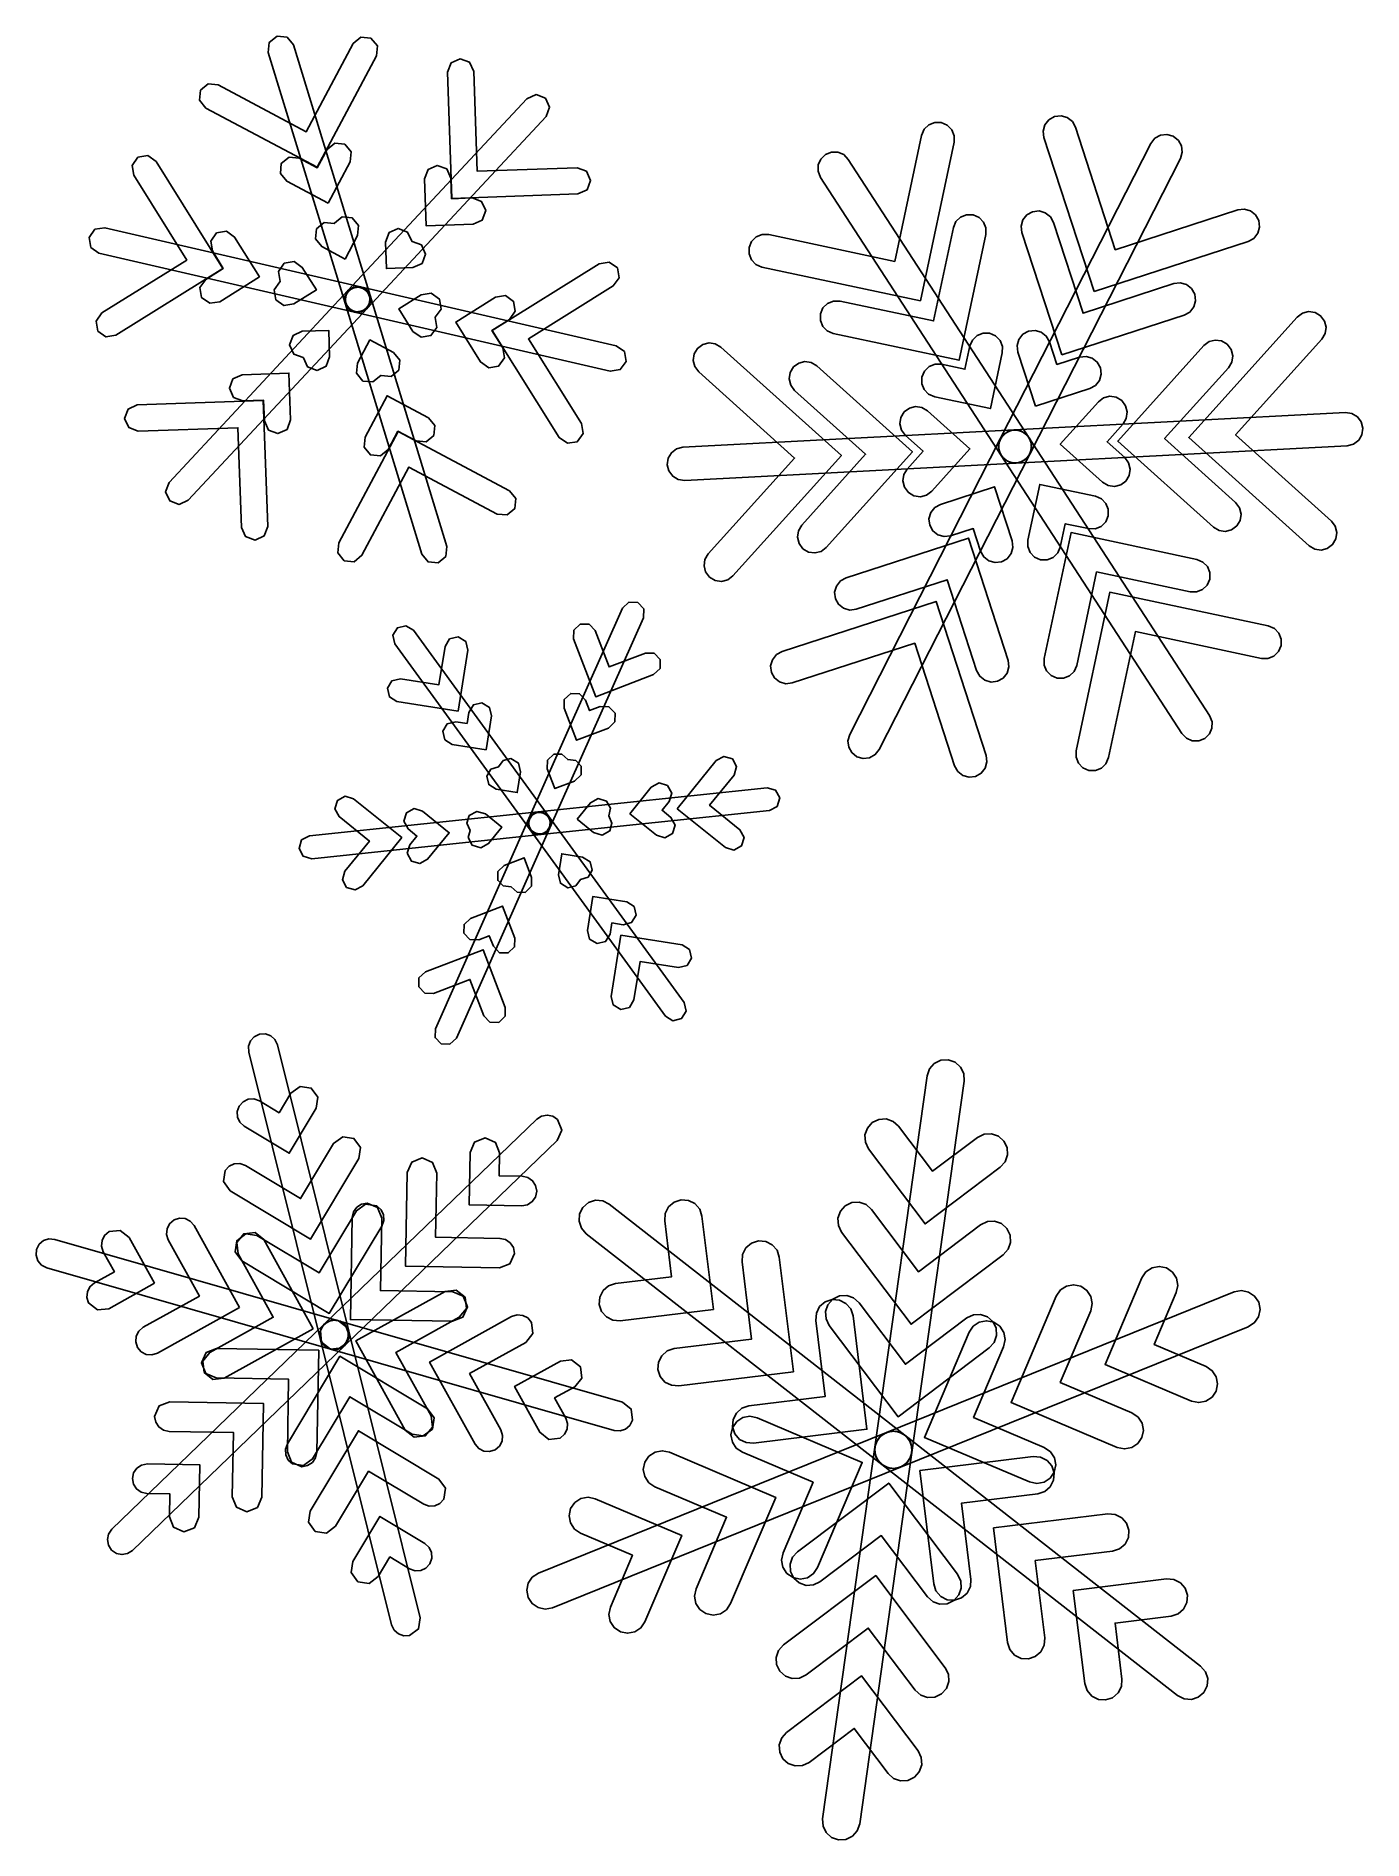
# Model space of a CAD drawing. Extents: x 1 to 88, y 2 to 121.
import ezdxf

# ---------------------------------------------------------------- set-up
doc = ezdxf.new("R2010")
doc.units = 0

msp = doc.modelspace()

# ---------------------------------------------------------------- linework, layer by layer
at = {"layer": 'Layer 1', "color": 7}
for points in [[(22.477903, 102.645631), (22.986229, 103.064663), (23.049369, 103.720403), (18.016309, 120.182783), (17.597277, 120.691109), (16.941537, 120.754249), (16.433211, 120.335217), (16.370071, 119.679477), (21.403131, 103.217097), (21.822163, 102.708771), (22.477903, 102.645631), (22.477903, 102.645631)], [(19.573916, 112.144135), (23.459438, 119.451745), (23.522592, 120.107509), (23.103536, 120.615847), (22.447772, 120.679), (21.939434, 120.259945), (18.862111, 114.47234), (13.074506, 117.549662), (12.418742, 117.612815), (11.910403, 117.19376), (11.84725, 116.537995), (12.266306, 116.029657), (19.573916, 112.144135)], [(36.684591, 110.392397), (37.283954, 110.665584), (37.514663, 111.282544), (37.241515, 111.882029), (36.624467, 112.112778), (30.073527, 111.88405), (29.844847, 118.434829), (29.571625, 119.034341), (28.95449, 119.265013), (28.355127, 118.991826), (28.124417, 118.374865), (28.41327, 110.103545), (36.684591, 110.392397)], [(22.256337, 102.608479), (22.855745, 102.881742), (34.596054, 115.47169), (34.826753, 116.088741), (34.553566, 116.688193), (33.936516, 116.918892), (33.337064, 116.645706), (21.596755, 104.055758), (21.366056, 103.438707), (21.639242, 102.839255), (22.256337, 102.608479), (22.256337, 102.608479)], [(48.748486, 105.598901), (59.147575, 103.38855), (61.358115, 113.787542), (61.363648, 114.212093), (61.206289, 114.606443), (60.909995, 114.910554), (60.519877, 115.078128), (60.087851, 115.082512), (59.701093, 114.926331), (59.401105, 114.636535), (59.229388, 114.240078), (57.471384, 105.969813), (49.201022, 107.727628), (48.776472, 107.73316), (48.382122, 107.575801), (48.078011, 107.279507), (47.910437, 106.889389), (47.906053, 106.457364), (48.062235, 106.070606), (48.35203, 105.770618), (48.748486, 105.598901), (48.748486, 105.598901)], [(70.541575, 103.985649), (80.652562, 107.270904), (81.023026, 107.478363), (81.285895, 107.811804), (81.401145, 108.220461), (81.351229, 108.642114), (81.14377, 109.012578), (80.810329, 109.275446), (80.401672, 109.390696), (79.980019, 109.340781), (71.938814, 106.727881), (69.326199, 114.769179), (69.11874, 115.139643), (68.785299, 115.402512), (68.376642, 115.517761), (67.954989, 115.467846), (67.584524, 115.260387), (67.321656, 114.926946), (67.206406, 114.518289), (67.256322, 114.096636), (70.541575, 103.985649)], [(20.294862, 109.786028), (21.740158, 112.504235), (21.803311, 113.159999), (21.384256, 113.668338), (20.728492, 113.731491), (20.220153, 113.312435), (19.583107, 112.114072), (18.384855, 112.751328), (17.729091, 112.814481), (17.220752, 112.395425), (17.157599, 111.739661), (17.576655, 111.231323), (20.294862, 109.786028)], [(64.867713, 92.850078), (65.283933, 92.733977), (65.697991, 92.784733), (66.062805, 92.987048), (66.331292, 93.325623), (76.211632, 112.716863), (76.327733, 113.133083), (76.276977, 113.547141), (76.074662, 113.911955), (75.736087, 114.180442), (75.319867, 114.296543), (74.905809, 114.245787), (74.540995, 114.043472), (74.272508, 113.704897), (64.392168, 94.313657), (64.276919, 93.905017), (64.326823, 93.483379), (64.534282, 93.112934), (64.867713, 92.850078), (64.867713, 92.850078)], [(6.368089, 101.123702), (13.386847, 105.509501), (9.001048, 112.528258), (8.464781, 112.910731), (7.815122, 112.802053), (7.432485, 112.265719), (7.541217, 111.615917), (11.014786, 106.057202), (5.455909, 102.583583), (5.073386, 102.047235), (5.182164, 101.397497), (5.718431, 101.015025), (6.368089, 101.123702), (6.368089, 101.123702)], [(65.135414, 92.755181), (65.56, 92.749648), (65.954378, 92.907032), (66.26303, 93.209436), (66.426103, 93.593395), (66.433303, 94.010486), (66.274338, 94.412288), (54.421201, 112.664533), (54.118798, 112.973185), (53.734839, 113.136257), (53.317748, 113.143457), (52.915947, 112.984493), (52.607294, 112.682089), (52.444222, 112.29813), (52.437021, 111.881039), (52.595986, 111.479238), (64.449122, 93.226992), (64.745345, 92.922833), (65.135414, 92.755181), (65.135414, 92.755181)], [(29.808134, 108.407481), (30.40762, 108.680629), (30.638368, 109.297677), (30.365145, 109.897189), (29.74801, 110.127862), (28.391846, 110.08047), (28.344406, 111.436795), (28.071257, 112.036281), (27.454209, 112.267029), (26.854697, 111.993806), (26.624025, 111.376671), (26.731428, 108.299916), (29.808134, 108.407481)], [(53.430369, 101.22974), (61.689626, 99.474006), (63.445171, 107.733359), (63.449629, 108.165422), (63.293487, 108.552233), (63.003699, 108.852277), (62.607218, 109.024037), (62.182632, 109.029643), (61.788227, 108.872324), (61.484058, 108.576036), (61.316443, 108.185895), (60.013435, 102.055268), (53.882905, 103.358467), (53.458355, 103.363999), (53.064005, 103.20664), (52.759894, 102.910347), (52.59232, 102.520229), (52.587936, 102.088203), (52.744117, 101.701446), (53.033912, 101.401457), (53.430369, 101.22974), (53.430369, 101.22974)], [(68.422609, 99.826947), (76.453141, 102.436222), (76.823606, 102.64368), (77.086474, 102.977122), (77.201724, 103.385779), (77.151809, 103.807433), (76.94435, 104.177897), (76.610908, 104.440766), (76.202251, 104.556016), (75.780598, 104.5061), (69.819848, 102.56918), (67.883213, 108.530023), (67.675754, 108.900487), (67.342313, 109.163356), (66.933655, 109.278606), (66.512002, 109.22869), (66.141537, 109.021232), (65.878668, 108.68779), (65.763419, 108.279133), (65.813334, 107.857479), (68.422609, 99.826947)], [(22.682365, 102.738729), (23.064911, 103.275126), (22.956183, 103.924858), (22.419874, 104.307411), (5.646505, 108.179843), (4.996773, 108.071115), (4.614221, 107.534806), (4.722948, 106.885074), (5.259257, 106.502521), (22.032626, 102.630089), (22.682365, 102.738729), (22.682365, 102.738729)], [(13.17888, 103.323402), (15.789733, 104.954701), (14.158273, 107.565504), (13.62194, 107.948141), (12.972138, 107.839411), (12.589615, 107.303063), (12.698392, 106.653324), (13.417511, 105.502351), (12.266699, 104.783283), (11.884062, 104.246949), (11.992793, 103.597147), (12.529141, 103.214624), (13.17888, 103.323402), (13.17888, 103.323402)], [(21.414522, 106.123791), (22.230472, 107.658119), (22.293625, 108.313884), (21.87457, 108.822222), (21.218806, 108.885375), (20.710468, 108.46632), (20.702766, 108.451835), (20.688282, 108.459537), (20.032518, 108.52269), (19.52418, 108.103635), (19.461027, 107.44787), (19.880082, 106.939532), (21.414522, 106.123791)], [(25.8564, 105.559872), (26.455884, 105.833022), (26.686632, 106.450069), (26.413483, 107.049554), (25.796436, 107.280302), (25.780096, 107.279699), (25.779493, 107.296039), (25.50627, 107.895551), (24.889135, 108.126223), (24.289772, 107.853036), (24.059063, 107.236076), (24.119676, 105.499144), (25.8564, 105.559872)], [(18.047379, 103.172412), (19.521144, 104.093233), (18.600113, 105.567108), (18.063846, 105.94958), (17.414188, 105.840903), (17.03155, 105.304569), (17.140281, 104.654766), (17.148918, 104.640883), (17.135035, 104.632246), (16.752513, 104.095898), (16.86129, 103.44616), (17.397637, 103.063637), (18.047376, 103.172414), (18.047379, 103.172412)], [(36.637378, 94.135447), (37.020015, 94.671781), (36.911283, 95.321583), (33.437714, 100.880298), (38.996591, 104.353917), (39.379114, 104.890265), (39.270336, 105.540003), (38.734069, 105.922475), (38.084411, 105.813798), (31.065653, 101.427999), (35.451452, 94.409241), (35.987719, 94.026769), (36.637378, 94.135447), (36.637378, 94.135447)], [(10.516027, 90.018531), (11.115436, 90.291794), (22.855745, 102.881742), (23.086444, 103.498793), (22.813258, 104.098245), (22.196207, 104.328944), (21.596755, 104.055758), (9.856446, 91.46581), (9.625747, 90.848759), (9.898934, 90.249307), (10.516027, 90.018531), (10.516027, 90.018531)], [(39.455734, 98.866297), (39.838279, 99.402694), (39.729552, 100.052426), (39.193243, 100.434979), (22.419874, 104.307411), (21.770142, 104.198683), (21.387589, 103.662374), (21.496317, 103.012642), (22.032626, 102.630089), (38.805995, 98.757657), (39.455734, 98.866297), (39.455734, 98.866297)], [(27.038312, 101.096597), (27.42095, 101.632931), (27.312219, 102.282733), (27.303582, 102.296617), (27.317465, 102.305254), (27.699987, 102.841602), (27.59121, 103.49134), (27.054863, 103.873863), (26.405124, 103.765086), (24.93136, 102.844266), (25.85239, 101.37039), (26.388657, 100.987918), (27.038316, 101.096596), (27.038312, 101.096597)], [(31.480362, 99.098089), (31.862885, 99.634437), (31.754108, 100.284176), (31.034989, 101.435148), (32.185801, 102.154217), (32.568438, 102.690551), (32.459707, 103.340353), (31.923359, 103.722876), (31.27362, 103.614098), (28.662767, 101.982799), (30.294227, 99.371995), (30.830561, 98.989358), (31.480362, 99.098089), (31.480362, 99.098089)], [(84.656366, 87.302904), (85.02832, 87.083096), (85.441353, 87.024975), (85.846048, 87.125952), (86.192987, 87.383436), (86.410103, 87.748312), (86.471057, 88.168501), (86.36657, 88.58003), (86.11255, 88.920246), (79.829257, 94.577897), (85.486717, 100.861287), (85.706526, 101.233241), (85.764646, 101.646274), (85.663669, 102.050969), (85.406185, 102.397908), (85.041309, 102.615024), (84.621121, 102.675978), (84.209591, 102.571491), (83.869375, 102.317471), (76.75573, 94.416738), (84.656366, 87.302904)], [(19.563363, 98.811274), (20.162726, 99.08446), (20.393436, 99.701421), (20.332823, 101.438353), (18.5961, 101.377628), (17.996616, 101.104478), (17.765868, 100.487431), (18.039017, 99.887946), (18.656064, 99.657198), (18.672404, 99.657801), (18.673007, 99.641461), (18.94623, 99.041949), (19.563365, 98.811277), (19.563363, 98.811274)], [(24.419915, 98.414741), (24.92832, 98.833865), (24.991473, 99.48963), (24.572418, 99.997968), (23.037978, 100.813709), (22.222028, 99.279381), (22.158875, 98.623616), (22.57793, 98.115278), (23.233694, 98.052125), (23.742032, 98.47118), (23.749734, 98.485665), (23.764218, 98.477963), (24.419915, 98.414741), (24.419915, 98.414741)], [(60.087942, 97.0833), (63.747546, 96.305382), (64.525368, 99.964796), (64.530973, 100.389382), (64.373655, 100.783788), (64.077367, 101.087956), (63.687226, 101.255571), (63.262676, 101.261104), (62.868326, 101.103745), (62.564214, 100.807451), (62.396641, 100.417332), (62.071166, 98.886741), (60.540478, 99.212027), (60.115928, 99.217559), (59.721578, 99.0602), (59.417467, 98.763907), (59.249893, 98.373789), (59.245509, 97.941764), (59.40169, 97.555006), (59.691485, 97.255017), (60.087942, 97.0833), (60.087942, 97.0833)], [(66.707347, 96.46056), (70.265388, 97.616636), (70.635853, 97.824095), (70.898722, 98.157536), (71.013972, 98.566194), (70.964056, 98.987847), (70.751839, 99.364186), (70.423202, 99.621038), (70.022236, 99.735937), (69.593034, 99.686418), (68.104585, 99.202792), (67.620961, 100.691241), (67.408744, 101.067579), (67.080107, 101.324432), (66.679141, 101.439331), (66.249939, 101.389812), (65.879474, 101.182353), (65.616605, 100.848912), (65.501355, 100.440255), (65.551271, 100.018601), (66.707347, 96.46056)], [(78.3697, 88.522503), (78.741654, 88.302695), (79.154687, 88.244575), (79.559382, 88.345552), (79.906321, 88.603037), (80.123436, 88.967912), (80.18439, 89.3881), (80.079904, 89.799629), (79.825884, 90.139845), (75.168142, 94.333551), (79.362038, 98.991196), (79.579148, 99.356118), (79.640065, 99.776349), (79.535513, 100.1879), (79.281412, 100.528102), (78.90941, 100.747905), (78.496337, 100.805987), (78.091622, 100.704947), (77.744696, 100.44738), (72.094617, 94.172393), (78.3697, 88.522503)], [(45.317275, 85.241372), (45.682151, 85.024256), (46.102339, 84.963302), (46.513868, 85.067788), (46.854085, 85.321808), (53.96773, 93.222542), (46.067094, 100.336376), (45.69514, 100.556184), (45.282107, 100.614305), (44.877413, 100.513328), (44.530474, 100.255843), (44.313358, 99.890968), (44.252404, 99.470779), (44.35689, 99.05925), (44.61091, 98.719034), (50.894203, 93.061383), (45.236743, 86.777993), (45.016934, 86.406039), (44.958814, 85.993006), (45.059791, 85.588311), (45.317275, 85.241372), (45.317275, 85.241372)], [(16.998291, 94.670471), (17.597802, 94.943694), (17.828475, 95.560828), (17.721072, 98.637584), (14.644366, 98.530019), (14.04488, 98.256871), (13.814132, 97.639823), (14.087355, 97.040311), (14.70449, 96.809638), (16.060654, 96.857029), (16.108094, 95.500705), (16.381243, 94.901219), (16.998291, 94.670471), (16.998291, 94.670471)], [(51.442048, 87.111178), (51.81405, 86.891375), (52.227123, 86.833293), (52.631838, 86.934333), (52.978764, 87.1919), (58.628843, 93.466887), (52.35376, 99.116777), (51.981806, 99.336585), (51.568773, 99.394705), (51.164078, 99.293728), (50.817139, 99.036243), (50.600024, 98.671368), (50.53907, 98.25118), (50.643556, 97.839651), (50.897576, 97.499435), (55.555318, 93.305729), (51.361422, 88.648084), (51.144312, 88.283162), (51.083395, 87.862931), (51.187947, 87.45138), (51.442048, 87.111178), (51.442048, 87.111178)], [(26.723454, 94.12316), (27.231748, 94.542075), (27.294901, 95.197839), (26.875845, 95.706177), (24.157638, 97.151472), (22.712342, 94.433265), (22.649189, 93.777501), (23.068244, 93.269162), (23.724008, 93.206009), (24.232347, 93.625065), (24.869393, 94.823428), (26.067645, 94.186172), (26.723454, 94.12316), (26.723454, 94.12316)], [(71.101939, 91.471382), (71.473893, 91.251574), (71.886926, 91.193454), (72.291621, 91.294431), (72.63856, 91.551916), (72.855675, 91.916792), (72.916629, 92.33698), (72.812143, 92.748508), (72.558123, 93.088725), (71.395246, 94.135881), (72.442212, 95.298853), (72.659328, 95.663729), (72.720283, 96.083917), (72.615796, 96.495446), (72.361776, 96.835663), (71.996854, 97.052772), (71.576623, 97.113689), (71.165073, 97.009137), (70.82487, 96.755037), (68.321531, 93.974818), (71.101939, 91.471382)], [(15.49801, 87.672487), (16.097373, 87.945673), (16.328083, 88.562634), (16.03923, 96.833955), (7.767909, 96.545103), (7.168546, 96.271916), (6.937837, 95.654956), (7.210985, 95.055471), (7.828033, 94.824722), (14.378973, 95.05345), (14.607653, 88.502671), (14.880875, 87.903159), (15.49801, 87.672487), (15.49801, 87.672487)], [(58.361685, 90.803617), (58.726607, 90.586508), (59.146837, 90.525591), (59.558387, 90.630143), (59.89859, 90.884242), (62.401929, 93.664462), (59.621521, 96.167898), (59.249567, 96.387706), (58.836534, 96.445826), (58.431839, 96.344849), (58.0849, 96.087364), (57.867785, 95.722488), (57.806831, 95.3023), (57.911317, 94.890772), (58.165337, 94.550555), (59.328214, 93.503399), (58.281248, 92.340427), (58.064132, 91.975551), (58.003178, 91.555363), (58.107664, 91.143834), (58.361685, 90.803617), (58.361685, 90.803617)], [(64.63359, 93.010874), (64.998499, 92.793844), (65.418684, 92.732975), (87.152161, 93.87197), (87.570662, 93.979537), (87.903864, 94.230522), (88.118642, 94.588136), (88.18187, 95.015589), (88.074303, 95.434091), (87.823318, 95.767292), (87.465705, 95.98207), (87.038252, 96.045299), (65.304776, 94.906305), (64.886274, 94.798738), (64.553072, 94.547753), (64.338294, 94.190139), (64.275065, 93.762686), (64.379548, 93.351119), (64.63359, 93.010874), (64.63359, 93.010874)], [(32.033852, 89.324666), (32.542097, 89.74374), (32.60525, 90.399505), (32.186194, 90.907843), (24.878584, 94.793365), (20.993062, 87.485755), (20.929908, 86.829991), (21.348964, 86.321653), (22.004728, 86.2585), (22.513066, 86.677555), (25.590389, 92.46516), (31.377994, 89.387838), (32.033852, 89.324666), (32.033852, 89.324666)], [(42.900113, 91.871879), (43.265023, 91.654849), (43.685208, 91.593981), (65.418684, 92.732975), (65.837186, 92.840542), (66.170388, 93.091527), (66.385166, 93.449141), (66.448395, 93.876594), (66.340828, 94.295096), (66.089843, 94.628298), (65.732229, 94.843076), (65.304776, 94.906305), (43.571299, 93.76731), (43.152798, 93.659743), (42.819596, 93.408758), (42.604818, 93.051144), (42.54159, 92.623691), (42.646072, 92.212124), (42.900113, 91.871879), (42.900113, 91.871879)], [(76.98855, 74.502936), (77.413136, 74.497403), (77.807513, 74.654787), (78.116166, 74.957191), (78.279238, 75.34115), (78.286439, 75.758241), (78.127474, 76.160042), (66.274338, 94.412288), (65.971934, 94.72094), (65.587975, 94.884013), (65.170884, 94.891213), (64.769082, 94.732248), (64.46043, 94.429844), (64.297357, 94.045885), (64.290157, 93.628794), (64.449122, 93.226992), (76.302259, 74.974747), (76.598481, 74.670587), (76.98855, 74.502936), (76.98855, 74.502936)], [(63.643279, 86.314703), (64.051912, 86.199518), (64.473521, 86.249468), (64.843986, 86.456927), (65.106855, 86.790368), (65.222105, 87.199025), (65.172189, 87.620679), (64.016113, 91.17872), (60.458072, 90.022644), (60.087607, 89.815185), (59.824738, 89.481744), (59.709488, 89.073086), (59.759404, 88.651433), (59.971621, 88.275094), (60.300258, 88.018242), (60.701224, 87.903343), (61.130426, 87.952862), (62.618875, 88.436488), (63.102499, 86.948039), (63.309904, 86.577591), (63.643279, 86.314703), (63.643279, 86.314703)], [(67.036235, 86.383709), (67.460785, 86.378176), (67.855134, 86.535535), (68.159246, 86.831829), (68.326819, 87.221948), (68.652294, 88.752539), (70.182982, 88.427253), (70.607532, 88.421721), (71.001882, 88.57908), (71.305993, 88.875373), (71.473567, 89.265491), (71.477951, 89.697516), (71.32177, 90.084274), (71.031975, 90.384263), (70.635518, 90.55598), (66.975914, 91.333898), (66.198092, 87.674483), (66.192486, 87.249896), (66.349805, 86.855491), (66.646093, 86.551323), (67.036235, 86.383709), (67.036235, 86.383709)], [(63.381312, 78.476013), (63.78988, 78.360752), (64.211458, 78.41059), (64.581922, 78.618048), (64.844791, 78.95149), (64.960041, 79.360147), (64.910125, 79.7818), (62.300851, 87.812333), (54.270318, 85.203057), (53.899854, 84.995599), (53.636986, 84.662157), (53.521736, 84.253501), (53.571651, 83.831847), (53.77911, 83.461383), (54.112552, 83.198514), (54.521209, 83.083264), (54.942862, 83.13318), (60.903612, 85.0701), (62.840247, 79.109257), (63.047794, 78.738818), (63.381312, 78.476013), (63.381312, 78.476013)], [(68.116242, 78.615243), (68.540828, 78.609637), (68.935233, 78.766956), (69.239402, 79.063244), (69.407017, 79.453385), (70.710025, 85.584012), (76.840555, 84.280813), (77.265105, 84.275281), (77.659455, 84.43264), (77.963566, 84.728933), (78.13114, 85.119051), (78.135524, 85.551077), (77.979343, 85.937834), (77.689548, 86.237823), (77.293091, 86.40954), (69.033834, 88.165274), (67.278289, 79.905921), (67.273831, 79.473858), (67.429973, 79.087047), (67.719761, 78.787003), (68.116242, 78.615243), (68.116242, 78.615243)], [(70.203583, 72.561152), (70.635609, 72.556768), (71.022367, 72.712949), (71.322355, 73.002745), (71.494072, 73.399202), (73.252076, 81.669467), (81.522438, 79.911652), (81.946988, 79.90612), (82.341338, 80.063479), (82.64545, 80.359772), (82.813024, 80.749891), (82.817408, 81.181916), (82.661226, 81.568674), (82.371431, 81.868662), (81.974974, 82.040379), (71.575885, 84.25073), (69.365344, 73.851737), (69.359812, 73.427187), (69.517171, 73.032837), (69.813465, 72.728726), (70.203583, 72.561152), (70.203583, 72.561152)], [(33.454067, 68.8267), (33.851912, 68.407523), (34.429573, 68.392396), (34.848741, 68.790164), (40.990606, 82.58501), (41.005733, 83.162671), (40.607965, 83.581839), (40.030304, 83.596966), (39.611136, 83.199198), (33.469271, 69.404352), (33.454067, 68.8267), (33.454067, 68.8267)], [(61.938326, 72.236857), (62.346893, 72.121596), (62.768471, 72.171434), (63.138936, 72.378893), (63.401804, 72.712334), (63.517054, 73.120991), (63.467138, 73.542644), (60.181885, 83.653631), (50.070898, 80.368376), (49.700434, 80.160917), (49.437565, 79.827476), (49.322315, 79.418819), (49.372231, 78.997166), (49.57969, 78.626702), (49.913131, 78.363834), (50.321788, 78.248584), (50.743441, 78.298499), (58.784646, 80.911399), (61.397261, 72.870101), (61.604808, 72.499662), (61.938326, 72.236857), (61.938326, 72.236857)], [(24.537464, 81.431774), (24.672436, 80.869905), (33.548191, 68.653471), (34.0409, 68.351545), (34.602793, 68.486443), (34.904719, 68.979152), (34.769821, 69.541045), (25.894066, 81.757479), (25.401357, 82.059405), (24.839464, 81.924506), (24.537464, 81.431774), (24.537464, 81.431774)], [(36.400208, 81.191678), (37.855639, 77.400049), (41.647268, 78.85548), (42.066417, 79.253286), (42.081503, 79.830962), (41.683696, 80.25011), (41.10602, 80.265196), (38.724269, 79.350882), (37.80994, 81.732779), (37.412133, 82.151928), (36.834458, 82.167013), (36.415366, 81.769268), (36.400208, 81.191678), (36.400208, 81.191678)], [(24.177977, 77.949229), (24.312837, 77.387314), (24.805536, 77.085346), (28.816909, 76.450043), (29.452212, 80.461416), (29.317299, 81.023232), (28.824669, 81.325152), (28.262755, 81.190291), (27.960787, 80.697594), (27.56166, 78.177647), (25.04186, 78.576788), (24.479945, 78.441927), (24.177977, 77.949229), (24.177977, 77.949229)], [(27.809644, 75.12979), (27.944558, 74.567973), (28.437187, 74.266053), (30.659333, 73.914066), (31.011321, 76.136212), (30.87646, 76.698127), (30.383762, 77.000096), (29.821812, 76.865176), (29.519894, 76.37239), (29.404232, 75.641686), (28.673511, 75.757495), (28.111561, 75.622575), (27.809644, 75.12979), (27.809644, 75.12979)], [(35.774429, 76.636834), (36.580734, 74.536429), (38.681139, 75.342734), (39.100231, 75.740479), (39.115389, 76.318069), (38.717614, 76.737314), (38.139892, 76.75245), (37.449217, 76.487246), (37.184161, 77.177935), (36.786385, 77.597181), (36.208663, 77.612316), (35.789514, 77.214509), (35.774429, 76.636834), (35.774429, 76.636834)], [(34.671783, 72.661896), (35.169184, 71.366045), (36.464889, 71.86343), (36.884134, 72.261206), (36.89927, 72.838928), (36.538007, 73.217817), (36.017168, 73.270669), (35.629345, 73.622338), (35.106033, 73.637231), (34.686941, 73.239486), (34.671783, 72.661896), (34.671783, 72.661896)], [(43.197736, 70.047265), (46.354046, 67.491468), (46.908052, 67.327396), (47.415838, 67.603067), (47.57991, 68.157072), (47.30424, 68.66486), (45.321468, 70.270477), (46.927086, 72.253249), (47.091158, 72.807255), (46.815487, 73.315042), (46.261481, 73.479114), (45.753695, 73.203444), (43.197736, 70.047265)], [(30.700688, 72.187432), (30.835608, 71.625482), (31.328393, 71.323564), (32.699196, 71.10644), (32.916306, 72.477389), (32.781392, 73.039205), (32.288762, 73.341125), (31.779982, 73.217754), (31.47375, 72.793138), (30.975281, 72.633153), (30.700688, 72.187432), (30.700688, 72.187432)], [(33.408125, 69.018337), (33.683858, 68.5105), (34.237927, 68.346377), (49.255547, 69.924789), (49.763384, 70.200522), (49.927507, 70.754591), (49.651774, 71.262428), (49.097705, 71.426551), (34.080085, 69.848139), (33.572248, 69.572406), (33.408125, 69.018337), (33.408125, 69.018337)], [(40.08026, 69.719605), (41.828825, 68.30378), (42.38283, 68.139708), (42.890617, 68.415378), (43.054689, 68.969384), (42.779018, 69.47717), (42.204139, 69.942834), (42.669639, 70.517845), (42.833711, 71.07185), (42.558041, 71.579637), (42.004035, 71.743709), (41.496248, 71.468039), (40.08026, 69.719605)], [(21.226741, 65.387249), (21.502525, 64.879474), (22.056531, 64.715402), (22.564317, 64.991072), (25.120276, 68.147251), (21.963966, 70.703048), (21.40996, 70.86712), (20.902174, 70.591449), (20.738102, 70.037444), (21.013772, 69.529656), (22.996544, 67.924039), (21.390926, 65.941267), (21.226741, 65.387249), (21.226741, 65.387249)], [(29.477878, 68.155234), (29.753661, 67.647458), (30.307748, 67.48332), (30.815601, 67.759072), (31.689018, 68.837652), (30.610438, 69.71107), (30.056351, 69.875207), (29.548499, 69.599456), (29.401, 69.097194), (29.61559, 68.619727), (29.477878, 68.155234), (29.477878, 68.155234)], [(36.628994, 69.356864), (37.707574, 68.483446), (38.261661, 68.319309), (38.769513, 68.59506), (38.917012, 69.097322), (38.702422, 69.574789), (38.813052, 70.086438), (38.564351, 70.547058), (38.010264, 70.711196), (37.502411, 70.435444), (36.628994, 69.356864)], [(27.312202, 55.031853), (27.710047, 54.612677), (28.287708, 54.59755), (28.706876, 54.995318), (34.848741, 68.790164), (34.863868, 69.367825), (34.4661, 69.786993), (33.888439, 69.80212), (33.469271, 69.404352), (27.327406, 55.609506), (27.312202, 55.031853), (27.312202, 55.031853)], [(33.413219, 69.215339), (33.548191, 68.653471), (42.423946, 56.437037), (42.916655, 56.135111), (43.478548, 56.27001), (43.780474, 56.762718), (43.645576, 57.324611), (34.769821, 69.541045), (34.277112, 69.842971), (33.715219, 69.708073), (33.413219, 69.215339), (33.413219, 69.215339)], [(31.418742, 65.355588), (31.780005, 64.976699), (32.300844, 64.923847), (32.688667, 64.572178), (33.211979, 64.557285), (33.631071, 64.95503), (33.646229, 65.53262), (33.148828, 66.828471), (31.853123, 66.331086), (31.433878, 65.93331), (31.418742, 65.355588), (31.418742, 65.355588)], [(35.401706, 65.717127), (35.53662, 65.155311), (36.02925, 64.853391), (36.53803, 64.976762), (36.844262, 65.401378), (37.342731, 65.561363), (37.617324, 66.007084), (37.482404, 66.569034), (36.989618, 66.870952), (35.618816, 67.088076), (35.401706, 65.717127)], [(37.306691, 62.058304), (37.441552, 61.496389), (37.93425, 61.19442), (38.4962, 61.32934), (38.798118, 61.822126), (38.91378, 62.55283), (39.644501, 62.437021), (40.206451, 62.571941), (40.508368, 63.064726), (40.373454, 63.626543), (39.880825, 63.928463), (37.658679, 64.28045), (37.306691, 62.058304)], [(29.202623, 61.876447), (29.600398, 61.457202), (30.17812, 61.442066), (30.868795, 61.70727), (31.133851, 61.016581), (31.531627, 60.597335), (32.109349, 60.5822), (32.528498, 60.980007), (32.543583, 61.557682), (31.737278, 63.658087), (29.636873, 62.851782), (29.217781, 62.454037), (29.202623, 61.876447), (29.202623, 61.876447)], [(38.865799, 57.7331), (39.000712, 57.171283), (39.493343, 56.869363), (40.055257, 57.004224), (40.357225, 57.496922), (40.756352, 60.016869), (43.276152, 59.617728), (43.838067, 59.752589), (44.140035, 60.245287), (44.005175, 60.807202), (43.512476, 61.10917), (39.501103, 61.744473), (38.865799, 57.7331)], [(26.236509, 58.363554), (26.634316, 57.944406), (27.211992, 57.92932), (29.593743, 58.843634), (30.508072, 56.461737), (30.905879, 56.042588), (31.483554, 56.027502), (31.902646, 56.425248), (31.917803, 57.002838), (30.462373, 60.794467), (26.670744, 59.339036), (26.251595, 58.94123), (26.236509, 58.363554), (26.236509, 58.363554)], [(21.544693, 35.017299), (21.654156, 35.7504), (16.968215, 54.544686), (16.803167, 54.892048), (16.527305, 55.14053), (16.178397, 55.267442), (15.79421, 55.250091), (15.446849, 55.085043), (15.198366, 54.809182), (15.071453, 54.460274), (15.088804, 54.076087), (19.774744, 35.2818), (19.939793, 34.934439), (20.215654, 34.685956), (20.564562, 34.559044), (20.94875, 34.576394), (21.544693, 35.017299), (21.544693, 35.017299)], [(60.061743, 53.330782), (59.741985, 52.972423), (59.583701, 52.518977), (56.15744, 28.139796), (56.186554, 27.651865), (56.393334, 27.227696), (56.744078, 26.912014), (57.205084, 26.74954), (57.693015, 26.778654), (58.117184, 26.985434), (58.432866, 27.336178), (58.59534, 27.797184), (62.021601, 52.176366), (61.992487, 52.664296), (61.785706, 53.088465), (61.434962, 53.404147), (60.973956, 53.566621), (60.494392, 53.539435), (60.061743, 53.330782), (60.061743, 53.330782)], [(19.51575, 50.384717), (19.625367, 51.11782), (19.184489, 51.713709), (18.451387, 51.823326), (17.855498, 51.382449), (17.08014, 50.092135), (15.790007, 50.867441), (15.427675, 50.996299), (15.056925, 50.976894), (14.7205, 50.819889), (14.461145, 50.535947), (14.332273, 50.173657), (14.351638, 49.802935), (14.508584, 49.466517), (14.792456, 49.207137), (17.742893, 47.43428), (19.51575, 50.384717)], [(35.61622, 48.954432), (35.344475, 49.644141), (35.02786, 49.862444), (34.664716, 49.93971), (34.299097, 49.875169), (33.975054, 49.668052), (20.041694, 36.212765), (19.823392, 35.896151), (19.746126, 35.533007), (19.810668, 35.167387), (20.017785, 34.843344), (20.334399, 34.625042), (20.697543, 34.547776), (21.063163, 34.612318), (21.387206, 34.819435), (35.320565, 48.274721), (35.61622, 48.954432), (35.61622, 48.954432)], [(55.993172, 49.449003), (55.673323, 49.090646), (55.514975, 48.637161), (55.542242, 48.157599), (55.75097, 47.724985), (59.46093, 42.801538), (64.384526, 46.511688), (64.704371, 46.869991), (64.862751, 47.323421), (64.835553, 47.802944), (64.626917, 48.235556), (64.268561, 48.555406), (63.815076, 48.713753), (63.335515, 48.686487), (62.9029, 48.47776), (59.945525, 46.249425), (57.717042, 49.20661), (57.358738, 49.526456), (56.905309, 49.684837), (56.425785, 49.657638), (55.993172, 49.449003), (55.993172, 49.449003)], [(22.316704, 47.081077), (22.426321, 47.81418), (21.985445, 48.410069), (21.252341, 48.519686), (20.656452, 48.078809), (18.483763, 44.462791), (14.867746, 46.63548), (14.505456, 46.764352), (14.134734, 46.744988), (13.798316, 46.588041), (13.538935, 46.304169), (13.429317, 45.571065), (13.870194, 44.975176), (19.146517, 41.804936), (22.316704, 47.081077)], [(33.976861, 44.939903), (33.907382, 45.318137), (33.705278, 45.629564), (33.401147, 45.842488), (33.025588, 45.925216), (31.520643, 45.951386), (31.546865, 47.456512), (31.275152, 48.146169), (30.595357, 48.441694), (29.905699, 48.169981), (29.610174, 47.490187), (29.550147, 44.048603), (32.991731, 43.988577), (33.369919, 44.058115), (33.681292, 44.260245), (33.894166, 44.564372), (33.976861, 44.939903), (33.976861, 44.939903)], [(32.516438, 40.862455), (32.446901, 41.240644), (32.244771, 41.552017), (31.940642, 41.764891), (31.565111, 41.847586), (27.347205, 41.921239), (27.420859, 46.139146), (27.149145, 46.828805), (26.46935, 47.124329), (25.779692, 46.852616), (25.484167, 46.172822), (25.376709, 40.018457), (31.531256, 39.910947), (32.220914, 40.18266), (32.516438, 40.862455), (32.516438, 40.862455)], [(23.811821, 42.659504), (23.940679, 43.021835), (23.921274, 43.392586), (23.764269, 43.729011), (23.480327, 43.988366), (22.747224, 44.097983), (22.151335, 43.657106), (19.701257, 39.579485), (15.623817, 42.029511), (14.890713, 42.139128), (14.294824, 41.69825), (14.185207, 40.965148), (14.626084, 40.369259), (20.36401, 36.92163), (23.811821, 42.659504)], [(29.434642, 37.356976), (29.162929, 38.046635), (28.483134, 38.34216), (23.726953, 38.425135), (23.80998, 43.181498), (23.538267, 43.871155), (22.858472, 44.16668), (22.480238, 44.097201), (22.168812, 43.895097), (21.955887, 43.590965), (21.873159, 43.215406), (21.756458, 36.522352), (28.44946, 36.405468), (29.139117, 36.677182), (29.434642, 37.356976), (29.434642, 37.356976)], [(38.333983, 38.418814), (38.117762, 37.989847), (38.082195, 37.510786), (38.232599, 37.054635), (38.546122, 36.690769), (38.975028, 36.474587), (39.454015, 36.439004), (45.572788, 37.190468), (44.82166, 43.309282), (44.671256, 43.765433), (44.357734, 44.129299), (43.928828, 44.345481), (43.44984, 44.381064), (42.993689, 44.23066), (42.629823, 43.917137), (42.413641, 43.488231), (42.378057, 43.009244), (42.829337, 39.333885), (39.153977, 38.882607), (38.697856, 38.732259), (38.333983, 38.418814), (38.333983, 38.418814)], [(14.484258, 37.302579), (11.4999, 42.68623), (11.250583, 42.978984), (10.919846, 43.147576), (10.550024, 43.179866), (10.183456, 43.063714), (9.890703, 42.814398), (9.722111, 42.483661), (9.689821, 42.113839), (9.805972, 41.747271), (11.85119, 38.0576), (8.161519, 36.012382), (7.868765, 35.763065), (7.700173, 35.432328), (7.667883, 35.062507), (7.784035, 34.695938), (8.033351, 34.403185), (8.364088, 34.234593), (8.73391, 34.202303), (9.100478, 34.318454), (14.484258, 37.302579)], [(21.645415, 35.24915), (21.561504, 35.98563), (20.9814, 36.447065), (2.3621, 41.786065), (1.978748, 41.816814), (1.62562, 41.702154), (1.341254, 41.463445), (1.164185, 41.12205), (1.133436, 40.738698), (1.248096, 40.38557), (1.486805, 40.101204), (1.8282, 39.924135), (20.4475, 34.585135), (21.18398, 34.669046), (21.645415, 35.24915), (21.645415, 35.24915)], [(8.907196, 38.901777), (7.238469, 41.91224), (6.658351, 42.373702), (5.921844, 42.289776), (5.629091, 42.04046), (5.460499, 41.709722), (5.428209, 41.339901), (5.54436, 40.973333), (6.274128, 39.656797), (4.957592, 38.927029), (4.664838, 38.677713), (4.496247, 38.346975), (4.463956, 37.977154), (4.580108, 37.610586), (5.160226, 37.149124), (5.896733, 37.23305), (8.907196, 38.901777)], [(19.322003, 35.915378), (16.076811, 41.770135), (15.496693, 42.231598), (14.760186, 42.147672), (14.298724, 41.567553), (14.38265, 40.831047), (16.688936, 36.670398), (12.528286, 34.364113), (12.066824, 33.783995), (12.15075, 33.047489), (12.730869, 32.586027), (13.467375, 32.669953), (19.322003, 35.915378)], [(42.176907, 34.150559), (41.960615, 33.721682), (41.92493, 33.242678), (42.075334, 32.786527), (42.388857, 32.422661), (42.817763, 32.206479), (43.29675, 32.170895), (50.815865, 33.09413), (49.892631, 40.613245), (49.742227, 41.069396), (49.428705, 41.433262), (48.999799, 41.649444), (48.520811, 41.685028), (48.06466, 41.534623), (47.700794, 41.221101), (47.484612, 40.792195), (47.449028, 40.313207), (48.072225, 35.237695), (42.996713, 34.614498), (42.540676, 34.46405), (42.176907, 34.150559), (42.176907, 34.150559)], [(73.673346, 39.254472), (71.264533, 33.57956), (76.939255, 31.170895), (77.409515, 31.073026), (77.881428, 31.162587), (78.283135, 31.425939), (78.553467, 31.822982), (78.651247, 32.293218), (78.56163, 32.765078), (78.298259, 33.166723), (77.901232, 33.437005), (74.492768, 34.883882), (75.939455, 38.292495), (76.037323, 38.762755), (75.947763, 39.234667), (75.68441, 39.636374), (75.287367, 39.906706), (74.817132, 40.004486), (74.345273, 39.914869), (73.943628, 39.651499), (73.673346, 39.254472), (73.673346, 39.254472)], [(29.362099, 37.2481), (29.27815, 37.984711), (28.698031, 38.446173), (27.961525, 38.362247), (22.106897, 35.116822), (25.352089, 29.262065), (25.932207, 28.800602), (26.668714, 28.884528), (27.130176, 29.464647), (27.04625, 30.201153), (24.739964, 34.361802), (28.900614, 36.668087), (29.362099, 37.2481), (29.362099, 37.2481)], [(53.410862, 37.858096), (53.086499, 37.492515), (52.93281, 37.046419), (52.957586, 36.575242), (53.168618, 36.134417), (57.68214, 30.144432), (63.671935, 34.658103), (63.991781, 35.016406), (64.150161, 35.469836), (64.122963, 35.94936), (63.914327, 36.381972), (63.556024, 36.701818), (63.102594, 36.860199), (62.62307, 36.833), (62.190457, 36.624364), (58.166735, 33.59232), (55.13469, 37.616043), (54.769054, 37.94041), (54.322904, 38.094065), (53.851691, 38.069223), (53.410862, 37.858096), (53.410862, 37.858096)], [(56.24324, 28.449553), (56.145451, 27.979278), (56.235091, 27.507381), (56.504266, 27.099375), (56.895425, 26.83542), (57.357018, 26.737399), (57.837499, 26.827191), (80.66362, 36.049553), (81.071626, 36.318728), (81.33558, 36.709886), (81.433601, 37.171479), (81.343809, 37.65196), (81.074634, 38.059966), (80.683476, 38.32392), (80.221883, 38.421942), (79.741402, 38.33215), (56.915281, 29.109789), (56.513598, 28.846508), (56.24324, 28.449553), (56.24324, 28.449553)], [(68.055582, 38.060625), (65.095742, 31.087254), (72.068964, 28.127224), (72.5392, 28.029444), (73.011059, 28.119062), (73.412704, 28.382432), (73.682987, 28.779459), (73.780766, 29.249695), (73.691149, 29.721554), (73.427779, 30.123199), (73.030752, 30.393481), (68.323638, 32.391535), (70.321692, 37.098648), (70.419809, 37.577432), (70.329861, 38.040607), (70.072817, 38.436271), (69.669646, 38.712522), (69.190836, 38.81073), (68.72761, 38.720838), (68.331886, 38.463813), (68.055582, 38.060625), (68.055582, 38.060625)], [(33.728867, 35.599831), (33.644865, 36.336262), (33.395549, 36.629015), (33.064812, 36.797607), (32.69499, 36.829897), (32.328422, 36.713746), (26.944643, 33.72962), (29.929, 28.34597), (30.178317, 28.053216), (30.509054, 27.884624), (30.878876, 27.852334), (31.245444, 27.968486), (31.538197, 28.217802), (31.706789, 28.548539), (31.739079, 28.918361), (31.622928, 29.284929), (29.57771, 32.9746), (33.267381, 35.019818), (33.728867, 35.599831), (33.728867, 35.599831)], [(47.08076, 30.386982), (46.864469, 29.958105), (46.828783, 29.479103), (46.979188, 29.022952), (47.29271, 28.659085), (47.721616, 28.442903), (48.200604, 28.40732), (55.644801, 29.321354), (54.730765, 36.765552), (54.580361, 37.221703), (54.266838, 37.585569), (53.837932, 37.801751), (53.358945, 37.837334), (52.902794, 37.68693), (52.538928, 37.373408), (52.322746, 36.944502), (52.287163, 36.465515), (52.90116, 31.46492), (47.900565, 30.850922), (47.444529, 30.700473), (47.08076, 30.386982), (47.08076, 30.386982)], [(21.682861, 35.499146), (21.411115, 36.188856), (21.094501, 36.407158), (20.731357, 36.484424), (20.365737, 36.419882), (20.041694, 36.212765), (6.108335, 22.757479), (5.890032, 22.440864), (5.812767, 22.07772), (5.877309, 21.712101), (6.084425, 21.388059), (6.40104, 21.169756), (6.764184, 21.09249), (7.129803, 21.157031), (7.453846, 21.364148), (21.387206, 34.819435), (21.682861, 35.499146), (21.682861, 35.499146)], [(26.230634, 16.223012), (26.340096, 16.956113), (21.654156, 35.7504), (21.489107, 36.097761), (21.213246, 36.346244), (20.864338, 36.473156), (20.48015, 36.455806), (20.132789, 36.290757), (19.884306, 36.014896), (19.757394, 35.665988), (19.774744, 35.2818), (24.460685, 16.487514), (24.625733, 16.140152), (24.901595, 15.89167), (25.250503, 15.764758), (25.63469, 15.782109), (26.230634, 16.223012), (26.230634, 16.223012)], [(62.344257, 35.695398), (59.413729, 28.791568), (66.317708, 25.86123), (66.796492, 25.763113), (67.259667, 25.853061), (67.655331, 26.110105), (67.931582, 26.513276), (68.02979, 26.992086), (67.939898, 27.455312), (67.682873, 27.851036), (67.279685, 28.12734), (62.641965, 30.09589), (64.610514, 34.73361), (64.708294, 35.203846), (64.618677, 35.675706), (64.355306, 36.077351), (63.95828, 36.347633), (63.488044, 36.445413), (63.016184, 36.355795), (62.614539, 36.092425), (62.344257, 35.695398), (62.344257, 35.695398)], [(19.555741, 27.816794), (19.672442, 34.509849), (12.97944, 34.626732), (12.289783, 34.355018), (11.994258, 33.675224), (12.265971, 32.985565), (12.945766, 32.69004), (17.701947, 32.607065), (17.61892, 27.850702), (17.890633, 27.161045), (18.570428, 26.86552), (18.948662, 26.934999), (19.260088, 27.137103), (19.473013, 27.441235), (19.555741, 27.816794), (19.555741, 27.816794)], [(27.134076, 29.33395), (27.243693, 30.067052), (26.802816, 30.662941), (21.06489, 34.110571), (17.617079, 28.372696), (17.488221, 28.010365), (17.507626, 27.639614), (17.664631, 27.303189), (17.948573, 27.043834), (18.681676, 26.934217), (19.277565, 27.375094), (21.727643, 31.452715), (25.805083, 29.002689), (26.538187, 28.893072), (27.134076, 29.33395), (27.134076, 29.33395)], [(36.932794, 32.685185), (36.848792, 33.421614), (36.268674, 33.883076), (35.532167, 33.79915), (32.521705, 32.130423), (34.190431, 29.11996), (34.770549, 28.658498), (35.507056, 28.742424), (35.799809, 28.99174), (35.968401, 29.322478), (36.000691, 29.692299), (35.88454, 30.058867), (35.154772, 31.375403), (36.471308, 32.105171), (36.932794, 32.685185), (36.932794, 32.685185)], [(15.944733, 24.859378), (16.052191, 31.013743), (9.897644, 31.121253), (9.207986, 30.84954), (8.912462, 30.169745), (8.981999, 29.791556), (9.184129, 29.480183), (9.488258, 29.267309), (9.863789, 29.184614), (14.081695, 29.110961), (14.008041, 24.893054), (14.279755, 24.203395), (14.95955, 23.907871), (15.649208, 24.179584), (15.944733, 24.859378), (15.944733, 24.859378)], [(46.821198, 29.423704), (46.72299, 28.944894), (46.812882, 28.481668), (47.069907, 28.085944), (47.473095, 27.80964), (52.110815, 25.84109), (50.142266, 21.20337), (50.044486, 20.733134), (50.134103, 20.261274), (50.397474, 19.859629), (50.7945, 19.589347), (51.264736, 19.491567), (51.736596, 19.581185), (52.138241, 19.844555), (52.408523, 20.241582), (55.339051, 27.145412), (48.435072, 30.07575), (47.956288, 30.173867), (47.493113, 30.083919), (47.097449, 29.826875), (46.821198, 29.423704), (46.821198, 29.423704)], [(27.889965, 24.728031), (27.999583, 25.461135), (27.558706, 26.057024), (22.282383, 29.227264), (19.112196, 23.951123), (19.002579, 23.21802), (19.443455, 22.622131), (20.176559, 22.512514), (20.772448, 22.953391), (22.945137, 26.569409), (26.561154, 24.39672), (26.923444, 24.267848), (27.294166, 24.287212), (27.630584, 24.444159), (27.889965, 24.728031), (27.889965, 24.728031)], [(33.417119, 19.227191), (33.319331, 18.756916), (33.408971, 18.28502), (33.678146, 17.877014), (34.069304, 17.61306), (34.530897, 17.515038), (35.011378, 17.60483), (57.837499, 26.827191), (58.245505, 27.096366), (58.50946, 27.487525), (58.607481, 27.949118), (58.517689, 28.429599), (58.248514, 28.837605), (57.857355, 29.10156), (57.395762, 29.199581), (56.915281, 29.109789), (34.08916, 19.887427), (33.687477, 19.624146), (33.417119, 19.227191), (33.417119, 19.227191)], [(56.635482, 28.9516), (56.315724, 28.593241), (56.15744, 28.139796), (52.731179, 3.760614), (52.760293, 3.272684), (52.967074, 2.848515), (53.317818, 2.532833), (53.778824, 2.370359), (54.266754, 2.399474), (54.690923, 2.606253), (55.006605, 2.956997), (55.169079, 3.418003), (58.59534, 27.797184), (58.566226, 28.285115), (58.359446, 28.709284), (58.008702, 29.024966), (57.547696, 29.18744), (57.068131, 29.160254), (56.635482, 28.9516), (56.635482, 28.9516)], [(56.406457, 28.726331), (56.187698, 28.289211), (56.154687, 27.818476), (56.300599, 27.36971), (56.618609, 26.998497), (76.018469, 11.841677), (76.447356, 11.6255), (76.926324, 11.589907), (77.382453, 11.740316), (77.746303, 12.053829), (77.965062, 12.490949), (77.998073, 12.961684), (77.852161, 13.41045), (77.534151, 13.781663), (58.134291, 28.938483), (57.705404, 29.15466), (57.226436, 29.190253), (56.770307, 29.039844), (56.406457, 28.726331), (56.406457, 28.726331)], [(59.107979, 26.615626), (60.022015, 19.171428), (60.172419, 18.715278), (60.485942, 18.351412), (60.914847, 18.13523), (61.393834, 18.099646), (61.849985, 18.250051), (62.213851, 18.563573), (62.430033, 18.992479), (62.465616, 19.471466), (61.85162, 24.47206), (66.852214, 25.086059), (67.308364, 25.236463), (67.67223, 25.549986), (67.888412, 25.978891), (67.923996, 26.457878), (67.773591, 26.914029), (67.460069, 27.277895), (67.031163, 27.494076), (66.552176, 27.52966), (59.107979, 26.615626)], [(11.818726, 23.542013), (11.878753, 26.983597), (8.437169, 27.043623), (8.058981, 26.974085), (7.747608, 26.771955), (7.534734, 26.467828), (7.452039, 26.092297), (7.521518, 25.714063), (7.723622, 25.402636), (8.027753, 25.189712), (8.403312, 25.106984), (9.908257, 25.080814), (9.882035, 23.575688), (10.153748, 22.886031), (10.833543, 22.590506), (11.523201, 22.862219), (11.818726, 23.542013), (11.818726, 23.542013)], [(36.199313, 24.113998), (36.101533, 23.643762), (36.19115, 23.171902), (36.454521, 22.770257), (36.851548, 22.499975), (40.260012, 21.053098), (38.813325, 17.644485), (38.715457, 17.174225), (38.805017, 16.702313), (39.06837, 16.300606), (39.465413, 16.030274), (39.935648, 15.932494), (40.407507, 16.022111), (40.809152, 16.285481), (41.079434, 16.682508), (43.488247, 22.35742), (37.813525, 24.766085), (37.343265, 24.863954), (36.871352, 24.774393), (36.469645, 24.511041), (36.199313, 24.113998), (36.199313, 24.113998)], [(51.080845, 21.278877), (50.760999, 20.920574), (50.602619, 20.467144), (50.629817, 19.98762), (50.838453, 19.555008), (51.196756, 19.235162), (51.650186, 19.076781), (52.12971, 19.10398), (52.562323, 19.312616), (56.586045, 22.34466), (59.61809, 18.320937), (59.983726, 17.99657), (60.429876, 17.842915), (60.901089, 17.867757), (61.341918, 18.078884), (61.666281, 18.444465), (61.81997, 18.890561), (61.795194, 19.361738), (61.584162, 19.802563), (57.07064, 25.792548), (51.080845, 21.278877)], [(63.936915, 22.84285), (64.860149, 15.323735), (65.010553, 14.867584), (65.324075, 14.503718), (65.752981, 14.287536), (66.231969, 14.251952), (66.68812, 14.402357), (67.051986, 14.715879), (67.268168, 15.144785), (67.303752, 15.623773), (66.680555, 20.699285), (71.756067, 21.322482), (72.212218, 21.472886), (72.576085, 21.786409), (72.792267, 22.215315), (72.82785, 22.694302), (72.677446, 23.150453), (72.363923, 23.514319), (71.935017, 23.730501), (71.45603, 23.766085), (63.936915, 22.84285)], [(26.967755, 20.496253), (27.096627, 20.858543), (27.077262, 21.229265), (26.920316, 21.565683), (26.636444, 21.825063), (23.686007, 23.59792), (21.91315, 20.647483), (21.803533, 19.91438), (22.244411, 19.318491), (22.977513, 19.208874), (23.573402, 19.649751), (24.34876, 20.940065), (25.638893, 20.164759), (26.001225, 20.035901), (26.371975, 20.055306), (26.7084, 20.212311), (26.967755, 20.496253), (26.967755, 20.496253)], [(50.167575, 15.165001), (49.843207, 14.799365), (49.689551, 14.353215), (49.714394, 13.882002), (49.92552, 13.441173), (50.291102, 13.116809), (50.737198, 12.963121), (51.208375, 12.987897), (51.6492, 13.19893), (55.733117, 16.276389), (58.810577, 12.192472), (59.16888, 11.872626), (59.622309, 11.714247), (60.101833, 11.741445), (60.534445, 11.95008), (60.854291, 12.308384), (61.012671, 12.761813), (60.985473, 13.241337), (60.776837, 13.67395), (56.217753, 19.723938), (50.167575, 15.165001)], [(69.179992, 18.746512), (69.93112, 12.627698), (70.081524, 12.171547), (70.395046, 11.807681), (70.823952, 11.591499), (71.30294, 11.555916), (71.759091, 11.70632), (72.122957, 12.019843), (72.339139, 12.448749), (72.374723, 12.927736), (71.923443, 16.603095), (75.598803, 17.054373), (76.054953, 17.204778), (76.41882, 17.5183), (76.635002, 17.947206), (76.670585, 18.426194), (76.520181, 18.882345), (76.206658, 19.246211), (75.777752, 19.462393), (75.298765, 19.497976), (69.179992, 18.746512)], [(50.368254, 9.425292), (50.048409, 9.066989), (49.890029, 8.613559), (49.917227, 8.134036), (50.125863, 7.701424), (50.484219, 7.381574), (50.937704, 7.223227), (51.417265, 7.250493), (51.84988, 7.45922), (54.807255, 9.687555), (57.035738, 6.73037), (57.394042, 6.410524), (57.847471, 6.252143), (58.326995, 6.279342), (58.759608, 6.487977), (59.079457, 6.846334), (59.237805, 7.299819), (59.210538, 7.779381), (59.00181, 8.211995), (55.29185, 13.135442), (50.368254, 9.425292)]]:
    msp.add_lwpolyline(points, dxfattribs=at)
for points in [[(27.510963, 86.183251), (28.019289, 86.602283), (28.082429, 87.258023), (23.049369, 103.720403), (22.630337, 104.228729), (21.974597, 104.291869), (21.466271, 103.872837), (21.403131, 103.217097), (26.436191, 86.754717), (26.855223, 86.246391), (27.510963, 86.183251), (27.510963, 86.183251)], [(54.987373, 73.458838), (55.396013, 73.343589), (55.817651, 73.393493), (56.188096, 73.600952), (56.450952, 73.934383), (66.331292, 93.325623), (66.447393, 93.741843), (66.396637, 94.155901), (66.194322, 94.520715), (65.855747, 94.789202), (65.439527, 94.905303), (65.025469, 94.854547), (64.660655, 94.652232), (64.392168, 94.313657), (54.511828, 74.922417), (54.395727, 74.506197), (54.446483, 74.092139), (54.648798, 73.727325), (54.987373, 73.458838), (54.987373, 73.458838)], [(18.390505, 67.439925), (18.666238, 66.932088), (19.220307, 66.767965), (34.237927, 68.346377), (34.745764, 68.62211), (34.909887, 69.176179), (34.634154, 69.684016), (34.080085, 69.848139), (19.062465, 68.269727), (18.554628, 67.993994), (18.390505, 67.439925), (18.390505, 67.439925)], [(25.484187, 67.122654), (25.759971, 66.614879), (26.313977, 66.450807), (26.821764, 66.726477), (28.237752, 68.474911), (26.489187, 69.890736), (25.935182, 70.054808), (25.427395, 69.779138), (25.263323, 69.225132), (25.538994, 68.717346), (26.113873, 68.251682), (25.648373, 67.676671), (25.484187, 67.122654), (25.484187, 67.122654)], [(37.006537, 43.883151), (36.79036, 43.454264), (36.754767, 42.975296), (36.905176, 42.519167), (37.218689, 42.155317), (56.618549, 26.998497), (57.047436, 26.78232), (57.526404, 26.746727), (57.982533, 26.897136), (58.346383, 27.210649), (58.565142, 27.647769), (58.598153, 28.118504), (58.452241, 28.56727), (58.134231, 28.938483), (38.734371, 44.095303), (38.305484, 44.31148), (37.826516, 44.347073), (37.370387, 44.196664), (37.006537, 43.883151), (37.006537, 43.883151)], [(54.218335, 43.9869), (53.898489, 43.628596), (53.740109, 43.175167), (53.767307, 42.695643), (53.975943, 42.26303), (58.535027, 36.213042), (64.585205, 40.771979), (64.909573, 41.137615), (65.063228, 41.583764), (65.038386, 42.054978), (64.827259, 42.495806), (64.461678, 42.82017), (64.015582, 42.973858), (63.544405, 42.949082), (63.10358, 42.73805), (59.019663, 39.660591), (55.942203, 43.744508), (55.5839, 44.064354), (55.130471, 44.222733), (54.650947, 44.195535), (54.218335, 43.9869), (54.218335, 43.9869)], [(40.264715, 29.91015), (40.180804, 30.64663), (39.6007, 31.108065), (20.9814, 36.447065), (20.598048, 36.477814), (20.24492, 36.363154), (19.960554, 36.124445), (19.783485, 35.78305), (19.867396, 35.04657), (20.4475, 34.585135), (39.0668, 29.246135), (39.450152, 29.215386), (39.80328, 29.330046), (40.087646, 29.568755), (40.264715, 29.91015), (40.264715, 29.91015)], [(41.069793, 27.157521), (40.972014, 26.687285), (41.061631, 26.215426), (41.325001, 25.813781), (41.722028, 25.543499), (46.429142, 23.545445), (44.431088, 18.838332), (44.33297, 18.359548), (44.422918, 17.896373), (44.679962, 17.500709), (45.083133, 17.224457), (45.561943, 17.126249), (46.02517, 17.216141), (46.420894, 17.473167), (46.697198, 17.876355), (49.657038, 24.849726), (42.683816, 27.809756), (42.21358, 27.907536), (41.741721, 27.817918), (41.340076, 27.554548), (41.069793, 27.157521), (41.069793, 27.157521)]]:
    msp.add_lwpolyline(points, close=True, dxfattribs=at)

doc.saveas('drawing.dxf')
